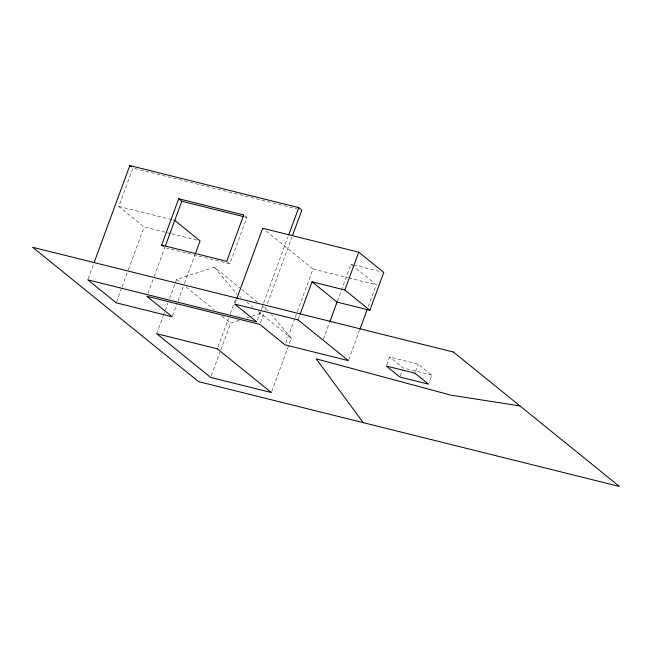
<?xml version="1.0" encoding="UTF-8"?>
<svg xmlns="http://www.w3.org/2000/svg" width="652" height="652" viewBox="0 0 652 652"><rect width="100%" height="100%" fill="white"/><g stroke="black" fill="none" stroke-linecap="round" stroke-linejoin="round"><path stroke-width="0.49" stroke-dasharray="3.26 2.44" d="M88.134 278.86L93.733 263.628M170.62 233.555L144.108 226.953L118.794 206.456L132.918 168.069L296.904 208.901M116.545 301.868L121.777 287.646M122.128 286.701L128.061 270.572M128.403 269.626L144.108 226.953M147.906 293.4L153.872 277.19M154.222 276.236L164.744 247.621L163.196 246.366M156.676 333.702L162.984 316.546M163.334 315.601L167.89 303.213M169.642 298.445L176.659 279.39L214.263 267.173L240.873 288.722M172.519 315.812L176.7 304.427M178.102 300.637L184.035 284.517M184.377 283.563L194.85 255.119M165.73 247.866L229.814 263.824L246.872 217.466L244.557 215.584M218.037 346.905L228.559 318.315M230.311 313.555L235.568 299.26M235.119 303.172L236.513 299.382M211.387 375.528L220.506 350.752M220.857 349.798L230.669 323.115L239.349 320.295M257.41 319.985L260.898 310.507M261.24 309.553L263.335 303.865M263.685 302.919L288.07 236.652M260.498 322.495L264.688 311.11M265.038 310.165L266.081 307.32M267.483 303.53L291.851 237.287M285.82 342.985L294.891 318.331M295.242 317.385L296.986 312.642M297.336 311.697L313.033 269.023L262.683 228.257M298.38 318.926L299.781 315.12M271.705 391.583L291.338 338.225L271.476 314.696M323.416 339.195L329.366 323.017M337.41 301.142L350.98 264.28L352.911 264.761M348.73 359.692L359.545 330.295M368.274 306.587L376.294 284.777L354.142 266.839M386.677 365.136L389.668 357.003L418.225 364.109L431.811 375.112L429.155 382.341M400.263 376.139L402.594 369.806M415.56 371.347L418.225 364.109M247.059 317.793L250.922 316.538M251.884 316.228L262.487 312.781M244.907 216.969L246.872 217.466M118.794 206.456L171.818 219.659M172.796 219.911L174.76 220.4M353.873 264.997L380.898 271.729M171.606 233.799L197.132 240.156M313.033 269.023L347.63 277.638M348.616 277.882L376.294 284.777M431.811 375.112L403.262 367.997L389.668 357.003M350.98 264.28L353.351 266.203M226.725 261.322L229.814 263.824M241.656 289.358L258.094 302.667M262.014 305.837L268.274 310.906M239.667 296.391L241.232 297.662M246.717 302.096L252.976 307.165M258.453 311.607L291.338 338.225M176.659 279.39L180.571 282.552M186.048 286.994L214.231 309.806M222.063 316.147L230.669 323.115M214.263 267.173L237.32 294.492"/><path stroke-width="0.98" d="M94.084 262.674L129.821 165.559L298.746 207.629L301.843 210.131L292.544 235.413M161.647 245.111L178.705 198.754L243.783 214.956L226.725 261.322L161.647 245.111L163.196 246.366M165.437 245.747L181.802 201.256L178.705 198.754M195.192 254.166L200.082 240.89L174.76 220.4M236.863 298.429L262.683 228.257L358.755 252.177L383.792 272.446L369.88 310.262L337.068 302.088L312.031 281.819L300.132 314.166M288.755 234.785L298.746 207.629M329.716 322.072L337.068 302.088M369.88 310.262L344.843 289.993L358.755 252.177M359.896 329.341L367.223 309.431M519.921 405.911L451.062 395.193L316.196 358.861L363.229 422.643M181.802 201.256L243.921 216.725M312.031 281.819L344.843 289.993M129.821 165.559L131.37 166.814M453.393 352.039L32.6 247.255L198.607 381.656L619.4 486.441L453.393 352.039M298.029 319.871L234.769 304.117L256.709 321.884L87.784 279.814L116.195 302.821L172.169 316.758L146.855 296.261L259.806 324.386L285.12 344.884L348.38 360.637L298.029 319.871M414.9 373.156L386.343 366.041L399.929 377.043L428.486 384.15L414.9 373.156M217.336 348.812L156.676 333.702L210.686 377.426L271.346 392.537L217.336 348.812"/></g></svg>
